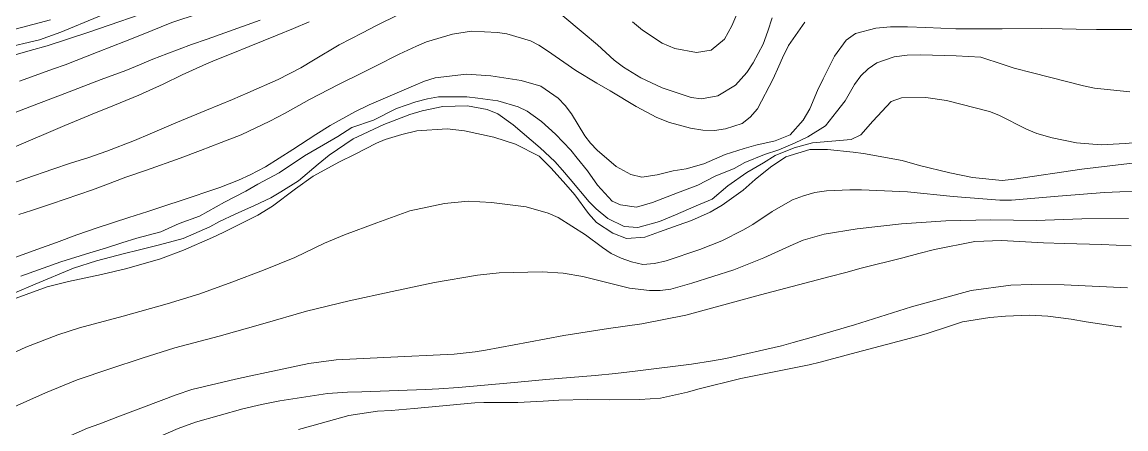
# Model space of a CAD drawing. Header units: inches. Extents: x 115425 to 116786, y 150085 to 152399.
# Drawn here: x 115569.6 to 115667.6, y 152212.3 to 152248.4 of the extents above; entities that cross this region are included whole.
import ezdxf

# ---------------------------------------------------------------- set-up
doc = ezdxf.new("R2010")
doc.units = ezdxf.units.IN
doc.header["$MEASUREMENT"] = 0
doc.layers.add('Contour', color=7, linetype='Continuous', lineweight=0, true_color=0xbed2ff)

msp = doc.modelspace()

# ---------------------------------------------------------------- linework, layer by layer
at = {"layer": 'Contour'}
for points in [[(115568.806, 152245.465), (115570.331, 152245.902), (115571.865, 152246.322), (115575.545, 152247.545), (115581.923, 152249.714), (115582.878, 152250.016), (115584.334, 152250.491), (115587.965, 152251.866), (115589.219, 152252.443), (115590.457, 152253.048), (115593.475, 152254.695), (115594.563, 152255.322), (115595.668, 152255.965), (115598.718, 152257.788), (115599.859, 152258.431)], [(115567.875, 152246.082), (115571.162, 152246.863), (115573.074, 152247.53), (115576.359, 152248.887), (115578.176, 152249.644), (115581.27, 152250.811), (115582.486, 152251.266), (115583.632, 152251.741)], [(115623.792, 152248.468), (115624.683, 152247.712), (115626.435, 152246.562), (115627.547, 152246.088), (115629.489, 152245.737), (115630.775, 152245.936), (115631.97, 152246.92), (115632.632, 152248.093), (115633.438, 152250.019)], [(115568.58, 152234.046), (115569.945, 152234.543), (115572.362, 152235.382), (115573.931, 152235.894), (115575.547, 152236.421), (115577.132, 152236.98), (115579.597, 152237.913), (115580.994, 152238.504), (115583.27, 152239.484), (115586.001, 152240.619), (115588.309, 152241.568), (115589.674, 152242.143), (115592.359, 152243.326), (115594.369, 152244.369), (115595.5, 152245.055), (115597.761, 152246.412), (115599.834, 152247.486), (115601.075, 152248.125), (115603.069, 152249.106)], [(115569.401, 152243.174), (115572.414, 152244.272), (115573.441, 152244.635), (115576.384, 152245.797), (115578.791, 152246.751), (115580.213, 152247.307), (115582.924, 152248.387), (115585.336, 152249.208)], [(115617.615, 152248.979), (115619.429, 152247.484), (115620.695, 152246.414), (115622.18, 152245.061), (115623.008, 152244.431), (115624.526, 152243.486), (115626.435, 152242.586), (115629.003, 152241.731), (115629.912, 152241.618), (115631.371, 152241.895), (115632.941, 152242.831), (115633.948, 152243.956), (115634.515, 152244.801), (115635.399, 152246.475), (115635.826, 152247.618), (115636.206, 152248.808)], [(115567.383, 152239.795), (115570.46, 152240.96), (115573.034, 152241.955), (115576.644, 152243.323), (115578.825, 152244.131), (115580.034, 152244.644), (115581.227, 152245.142), (115582.467, 152245.623), (115584.664, 152246.431), (115586.045, 152246.913), (115590.769, 152248.606)], [(115568.014, 152247.527), (115572.152, 152248.645)], [(115668.405, 152247.78), (115664.988, 152247.776), (115663.17, 152247.813), (115661.931, 152247.833), (115660.066, 152247.855), (115656.602, 152247.835), (115655.551, 152247.823), (115654, 152247.828), (115652.495, 152247.848), (115649.83, 152247.951), (115648.216, 152248.004), (115646.711, 152248.009), (115645.394, 152247.888), (115643.59, 152247.408), (115642.757, 152246.815), (115641.718, 152245.407), (115640.723, 152243.388), (115640.234, 152242.371), (115639.539, 152240.743), (115638.961, 152239.729), (115637.798, 152238.425), (115636.457, 152237.889), (115634.758, 152237.496), (115633.712, 152237.222), (115632.013, 152236.68), (115630.133, 152235.85), (115628.578, 152235.416), (115627.422, 152235.236), (115625.976, 152234.875), (115624.627, 152234.663), (115623.656, 152234.902), (115622.357, 152235.612), (115620.653, 152237.075), (115620.075, 152237.688), (115619.576, 152238.333), (115618.375, 152240.28), (115617.813, 152241.019), (115617.204, 152241.664), (115615.656, 152242.735), (115613.933, 152243.258), (115611.238, 152243.674), (115609.06, 152243.823), (115606.3, 152243.487), (115605.343, 152243.192), (115604.37, 152242.788), (115602.706, 152242.057), (115600.429, 152241.077), (115599.158, 152240.454), (115596.975, 152239.254), (115595.702, 152238.459), (115593.644, 152237.117), (115591.241, 152235.589), (115589.875, 152234.873), (115588.839, 152234.406), (115587.175, 152233.753), (115583.644, 152232.558), (115582.467, 152232.185), (115580.772, 152231.627), (115579.109, 152231.083), (115576.3, 152230.168), (115574.495, 152229.531), (115572.674, 152228.879), (115570.932, 152228.258), (115568.107, 152227.217)], [(115568.922, 152237.316), (115573.427, 152239.245), (115574.793, 152239.82), (115576.206, 152240.395), (115577.163, 152240.8), (115579.989, 152241.935), (115582.155, 152242.915), (115583.835, 152243.756), (115585.986, 152244.737), (115586.912, 152245.11), (115588.325, 152245.685), (115589.769, 152246.276), (115592.265, 152247.271), (115593.709, 152247.862), (115595.106, 152248.453)], [(115639.099, 152248.436), (115637.65, 152246.356), (115637.114, 152245.26), (115636.782, 152244.524), (115636.293, 152243.397), (115634.889, 152240.722), (115634.259, 152239.987), (115633.521, 152239.441), (115632.061, 152238.944), (115631.073, 152238.822), (115630.039, 152238.841), (115628.957, 152239.001), (115627.094, 152239.509), (115625.967, 152239.952), (115624.12, 152240.93), (115621.805, 152242.317), (115620.631, 152243.01), (115618.77, 152244.145), (115616.252, 152245.894), (115615.485, 152246.382), (115614.734, 152246.776), (115612.636, 152247.379), (115611.821, 152247.507), (115609.517, 152247.624), (115607.823, 152247.364), (115605.516, 152246.666), (115604.637, 152246.293), (115603.083, 152245.592), (115600.995, 152244.518), (115599.817, 152243.926), (115597.697, 152242.898), (115595.122, 152241.559), (115592.986, 152240.359), (115591.62, 152239.627), (115589.077, 152238.428), (115587.303, 152237.744), (115585.467, 152237.045), (115583.662, 152236.361), (115580.664, 152235.289), (115578.828, 152234.653), (115577.055, 152233.984), (115575.862, 152233.534), (115572.221, 152232.292), (115570.463, 152231.718), (115569.349, 152231.345)], [(115569.527, 152225.884), (115573.074, 152227.157), (115575.632, 152227.948), (115577.107, 152228.398), (115578.472, 152228.832), (115579.806, 152229.236), (115581.924, 152229.824), (115583.57, 152230.565), (115585.363, 152231.192), (115587.603, 152232.446), (115589.486, 152233.431), (115590.561, 152234.058), (115592.443, 152235.043), (115594.684, 152236.565), (115596.387, 152237.55), (115597.642, 152238.267), (115598.897, 152239.073), (115600.814, 152239.716), (115602.856, 152240.759), (115604.582, 152241.365), (115605.602, 152241.628), (115606.574, 152241.797), (115609.098, 152241.789), (115610.085, 152241.676), (115611.84, 152241.435), (115613.657, 152240.911), (115614.439, 152240.517), (115615.722, 152239.619), (115616.972, 152238.486), (115618.315, 152237.071), (115618.893, 152236.364), (115619.798, 152235.217), (115620.688, 152233.944), (115622, 152232.529), (115622.735, 152232.197), (115624.146, 152231.989), (115625.584, 152232.421), (115627.801, 152233.28), (115629.611, 152233.958), (115631.149, 152234.749), (115632.823, 152235.427), (115633.774, 152235.977), (115635.527, 152236.692), (115636.779, 152237.085), (115638.245, 152237.71), (115639.372, 152238.246), (115640.928, 152239.229), (115641.912, 152240.479), (115642.674, 152241.442), (115643.51, 152242.897), (115644.077, 152243.648), (115644.721, 152244.273), (115645.476, 152244.819), (115647.014, 152245.363), (115648.19, 152245.5), (115649.381, 152245.527), (115652.516, 152245.423), (115654.726, 152245.306), (115656.699, 152244.656), (115657.685, 152244.355), (115659.314, 152243.942), (115663.825, 152242.767), (115664.812, 152242.576), (115667.946, 152242.237)], [(115568.984, 152224.4), (115570.774, 152225.178), (115574.18, 152226.593), (115576.22, 152227.229), (115577.475, 152227.569), (115578.715, 152227.894), (115579.923, 152228.173), (115581.821, 152228.652), (115583.908, 152229.21), (115586.278, 152230.268), (115587.158, 152230.719), (115588.539, 152231.389), (115590.266, 152232.136), (115591.711, 152232.836), (115592.59, 152233.351), (115594.145, 152234.333), (115595.89, 152235.832), (115596.865, 152236.613), (115599.001, 152238.063), (115601.733, 152239.34), (115604.025, 152240.226), (115605.123, 152240.551), (115606.974, 152240.953), (115609.169, 152241.008), (115610.908, 152240.658), (115611.847, 152240.278), (115613.208, 152239.317), (115614.802, 152237.948), (115615.615, 152237.256), (115616.912, 152236.06), (115617.599, 152235.29), (115618.255, 152234.473), (115619.957, 152232.476), (115620.566, 152231.863), (115621.614, 152230.982), (115623.053, 152230.271), (115624.276, 152230.205), (115626.206, 152230.716), (115627.618, 152231.322), (115629.455, 152232.131), (115630.868, 152232.707), (115632.257, 152233.903), (115633.958, 152235.065), (115635.425, 152235.923), (115636.463, 152236.585), (115638.164, 152237.264), (115639.779, 152237.714), (115643.206, 152237.995), (115644.054, 152238.416), (115645.14, 152239.635), (115646.745, 152241.37), (115647.671, 152241.696), (115649.85, 152241.751), (115651.683, 152241.479), (115655.473, 152240.494), (115656.318, 152240.178), (115658.775, 152238.916), (115659.699, 152238.536), (115661.062, 152238.156), (115663.208, 152237.71), (115665.386, 152237.53), (115667.534, 152237.648), (115668.976, 152237.785)], [(115669.297, 152236.019), (115667.406, 152235.812), (115663.677, 152235.379), (115657.686, 152234.475), (115656.612, 152234.379), (115653.989, 152234.643), (115651.964, 152235.041), (115649.263, 152235.697), (115647.725, 152236.136), (115644.316, 152236.774), (115643.381, 152236.888), (115641.094, 152237.116), (115639.526, 152237.113), (115637.403, 152236.478), (115636.042, 152235.558), (115634.676, 152234.452), (115633.615, 152233.497), (115631.774, 152232.191), (115630.687, 152231.565), (115629.038, 152230.811), (115627.85, 152230.409), (115626.187, 152229.815), (115624.9, 152229.336), (115623.268, 152229.228), (115622.067, 152229.685), (115620.605, 152230.644), (115619.882, 152231.442), (115618.678, 152233.111), (115617.879, 152234.018), (115616.589, 152235.468), (115615.51, 152236.524), (115613.431, 152237.605), (115611.482, 152238.206), (115608.877, 152238.788), (115607.341, 152238.97), (115604.654, 152238.793), (115603.343, 152238.455), (115601.853, 152237.999), (115601.092, 152237.674), (115599.136, 152236.68), (115597.808, 152236.034), (115595.446, 152234.741), (115593.903, 152233.622), (115591.844, 152232.1), (115590.539, 152231.303), (115587.479, 152229.745), (115586.539, 152229.319), (115583.959, 152228.183)], [(115669.732, 152233.478), (115665.706, 152233.303), (115661.585, 152232.978), (115657.441, 152232.617), (115656.4, 152232.627), (115652.264, 152232.941), (115648.211, 152233.369), (115644.117, 152233.544), (115643.086, 152233.537), (115641.024, 152233.454), (115639.99, 152233.309), (115638.978, 152233.018), (115637.997, 152232.659), (115636.21, 152231.608), (115634.489, 152230.471), (115633.585, 152229.958), (115631.733, 152229.001), (115629.771, 152228.252), (115626.778, 152227.244), (115625.76, 152227.011), (115624.719, 152226.926), (115623.72, 152227.136), (115622.792, 152227.485), (115621.919, 152227.9), (115621.148, 152228.433), (115619.637, 152229.548), (115617.215, 152231.08), (115616.313, 152231.469), (115614.364, 152232.019), (115611.294, 152232.412), (115609.217, 152232.534), (115607.124, 152232.336), (115604.047, 152231.666), (115601.117, 152230.618), (115598.252, 152229.558), (115596.456, 152228.793), (115593.819, 152227.541), (115591.051, 152226.422), (115588.241, 152225.333), (115585.397, 152224.312), (115582.499, 152223.426), (115578.607, 152222.331), (115574.71, 152221.28), (115572.788, 152220.658), (115569.959, 152219.561), (115568.117, 152218.727)], [(115568.933, 152214.268), (115571.703, 152215.53), (115574.526, 152216.669), (115577.401, 152217.657), (115580.291, 152218.589), (115583.192, 152219.501), (115587.111, 152220.549), (115590.996, 152221.659), (115594.861, 152222.756), (115598.667, 152223.7), (115602.482, 152224.509), (115606.22, 152225.327), (115610.05, 152225.979), (115611.974, 152226.173), (115615.782, 152226.271), (115617.639, 152226.142), (115619.388, 152225.84), (115622.712, 152225.009), (115623.538, 152224.819), (115625.316, 152224.61), (115626.254, 152224.591), (115627.212, 152224.725), (115629.076, 152225.269), (115632.783, 152226.438), (115635.459, 152227.512), (115638.056, 152228.697), (115638.943, 152229.061), (115640.806, 152229.61), (115643.732, 152230.093), (115647.682, 152230.518), (115651.615, 152230.788), (115655.606, 152230.884), (115659.641, 152230.814), (115663.671, 152230.955), (115667.809, 152230.994)], [(115570.941, 152210.404), (115575.441, 152212.37), (115576.528, 152212.78), (115578.111, 152213.375), (115581.96, 152214.841), (115583.302, 152215.35), (115584.695, 152215.805), (115588.557, 152216.726), (115589.933, 152217.035), (115591.309, 152217.331), (115595.087, 152218.108), (115597.513, 152218.442), (115601.728, 152218.65), (115607.977, 152218.937), (115609.829, 152219.167), (115610.762, 152219.302), (115614.579, 152220.011), (115616.127, 152220.316), (115617.702, 152220.619), (115621.663, 152221.232), (115623.142, 152221.432), (115624.621, 152221.632), (115628.546, 152222.406), (115635.167, 152224.223), (115641.345, 152225.84), (115642.749, 152226.201), (115644.1, 152226.578), (115647.79, 152227.516), (115649.22, 152227.877), (115650.598, 152228.252), (115654.176, 152228.968), (115656.555, 152229.052), (115660.268, 152228.834), (115662.139, 152228.785), (115665.457, 152228.698), (115666.743, 152228.637), (115668.069, 152228.563)], [(115547.764, 152212.253), (115551.581, 152212.993), (115553.159, 152213.385), (115555.338, 152214.435), (115556.072, 152215.088), (115556.774, 152215.84), (115558.64, 152217.783), (115560.304, 152219.12), (115562.603, 152220.706), (115563.502, 152221.24), (115567.093, 152223.12), (115568.132, 152223.562), (115571.842, 152224.943), (115573.74, 152225.406), (115576.678, 152226.019), (115578.932, 152226.544), (115581.92, 152227.422), (115583.959, 152228.183)], [(115581.912, 152211.673), (115583.484, 152212.348), (115585.013, 152212.906), (115589.227, 152214.109), (115590.884, 152214.491), (115592.513, 152214.82), (115596.74, 152215.465), (115598.509, 152215.578), (115599.771, 152215.598), (115605.434, 152215.821), (115606.604, 152215.883), (115608.347, 152215.996), (115612.966, 152216.406), (115614.563, 152216.55), (115616.108, 152216.708), (115620.485, 152217.044), (115622.283, 152217.223), (115624.041, 152217.429), (115629.051, 152218.054), (115630.891, 152218.351), (115632.092, 152218.558), (115637.022, 152219.69), (115638.066, 152219.981), (115639.671, 152220.417), (115643.499, 152221.564), (115648.561, 152223.158), (115653.87, 152224.598), (115657.375, 152225.064), (115659.183, 152225.135), (115662.104, 152225.112), (115667.741, 152224.844)], [(115667.206, 152221.376), (115667.042, 152221.388), (115665.842, 152221.552), (115664.061, 152221.829), (115662.722, 152222.068), (115660.657, 152222.335), (115659.057, 152222.413), (115656.921, 152222.318), (115655.528, 152222.205), (115653.092, 152221.808), (115651.922, 152221.45), (115649.859, 152220.751), (115648.923, 152220.502), (115643.217, 152218.987), (115640.462, 152218.254), (115639.481, 152217.997), (115633.421, 152216.793), (115629.598, 152215.858), (115628.687, 152215.572), (115626.274, 152215.042), (115624.456, 152214.922), (115621.791, 152214.904), (115619.773, 152214.921), (115617.266, 152214.881), (115615.865, 152214.776), (115613.631, 152214.667), (115612.48, 152214.653), (115610.621, 152214.667), (115609.806, 152214.644), (115604.418, 152214.113), (115602.377, 152213.954), (115601.154, 152213.88), (115598.63, 152213.513), (115595.338, 152212.581), (115594.153, 152212.276)]]:
    msp.add_lwpolyline(points, dxfattribs=at)

doc.saveas('drawing.dxf')
